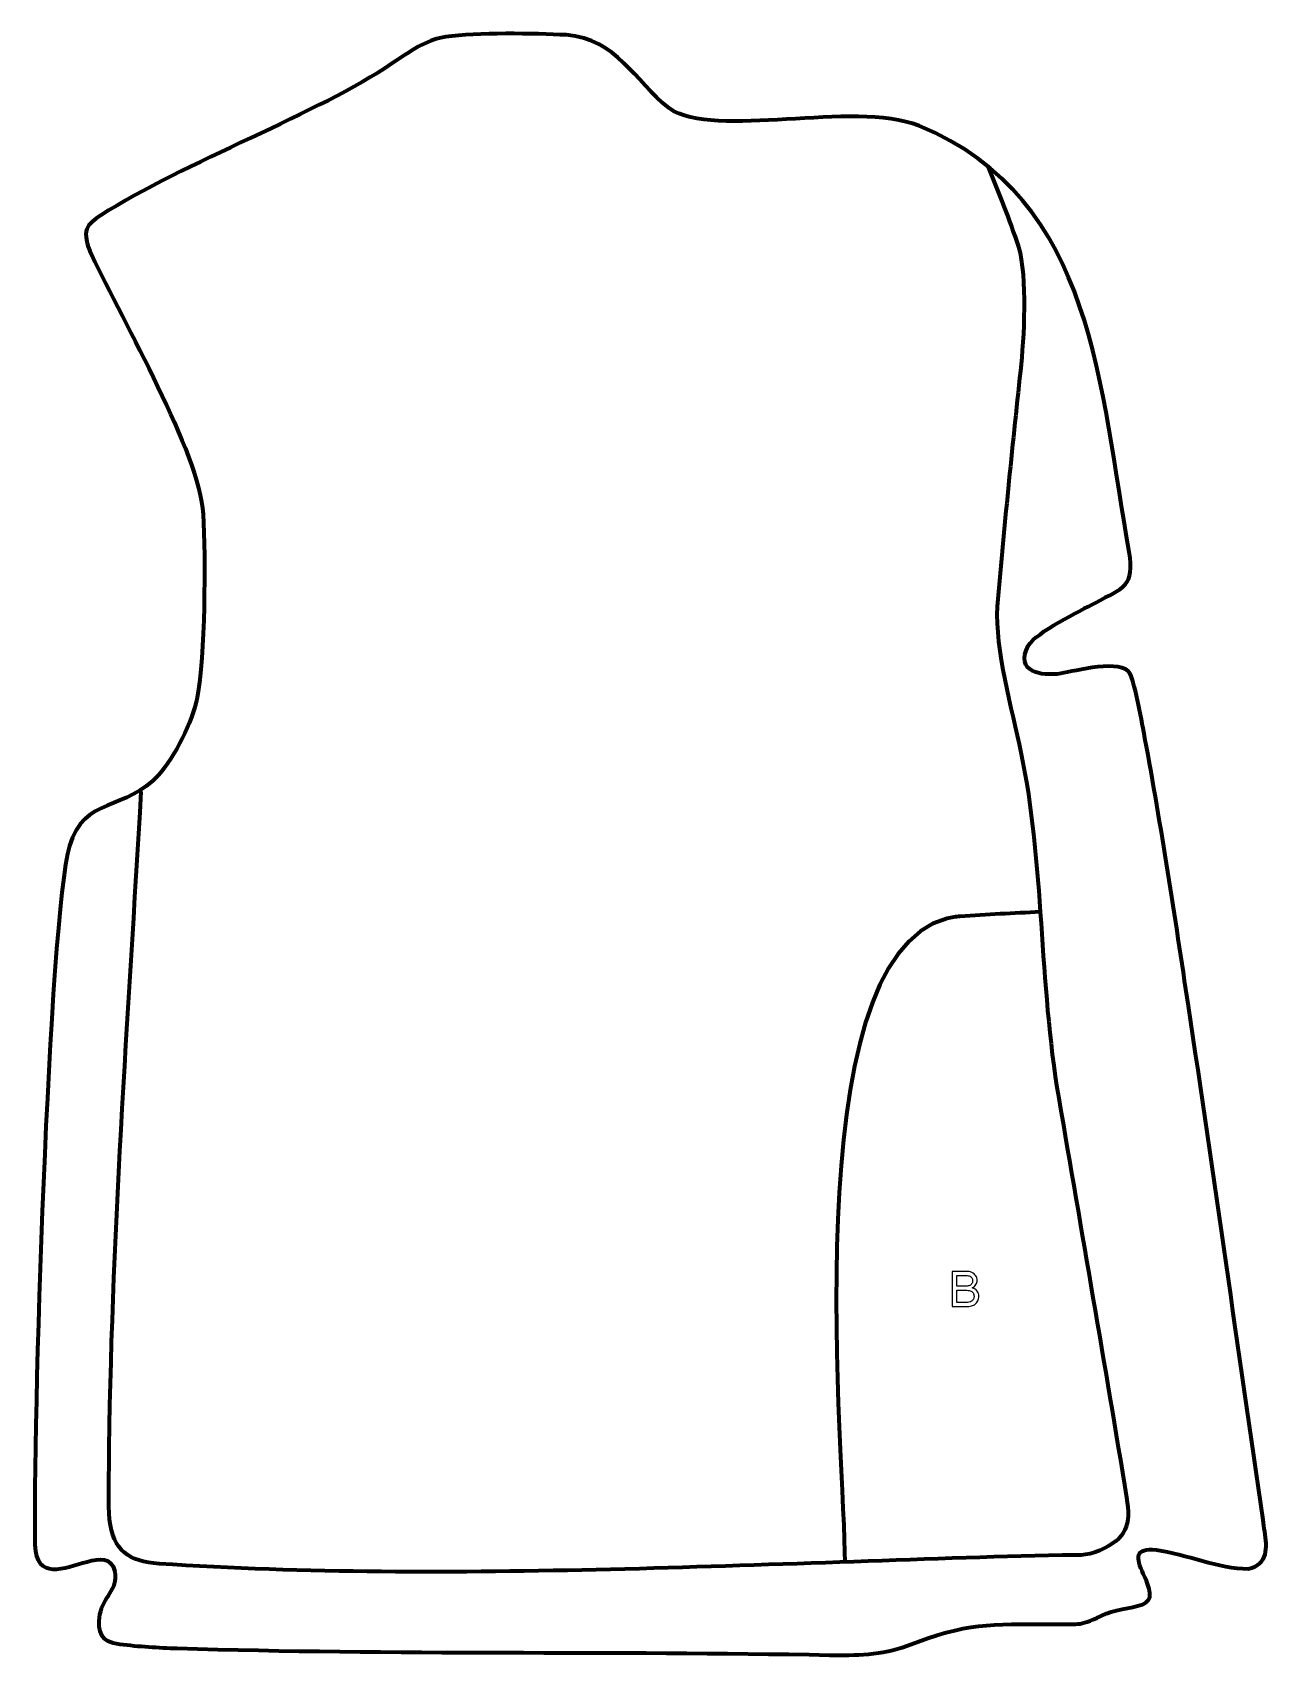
# Model space of a CAD drawing. Header units: millimetres. Extents: x 1292 to 1933, y -50 to 790.
import ezdxf

# ---------------------------------------------------------------- set-up
doc = ezdxf.new("R2010")
doc.units = ezdxf.units.MM
doc.header["$MEASUREMENT"] = 0
doc.layers.add('layer 2', color=7, linetype='Continuous')
doc.layers.add('layer 3', color=7, linetype='Continuous')

msp = doc.modelspace()

# ---------------------------------------------------------------- linework, layer by layer
at = {"layer": 'layer 2', "color": 140, "lineweight": 158}
for points, knots in [([(1787.1816, 721.0704), (1792.5055, 707.3676), (1798.5127, 693.1684), (1803.0811, 679.2548), (1803.0811, 679.2548), (1807.6625, 663.5886), (1805.8759, 631.7939), (1804.0572, 614.9869), (1804.0572, 614.9869), (1799.6924, 574.4682), (1795.4575, 533.553), (1791.9833, 492.9572), (1791.9833, 492.9572), (1790.8226, 470.7075), (1799.5754, 439.6904), (1804.2891, 417.3122), (1804.2891, 417.3122), (1816.3456, 360.0726), (1813.5339, 298.7172), (1823.8951, 238.1839), (1823.8951, 238.1839), (1835.6903, 169.2857), (1847.6365, 100.4129), (1859.0195, 31.4448), (1859.0195, 31.4448), (1861.3809, 17.1376), (1859.0559, 10.0668), (1845.1448, 3.9834), (1845.1448, 3.9834), (1837.5066, 0.6432), (1833.6569, 1.7449), (1825.6121, 1.5508), (1825.6121, 1.5508), (1675.9776, -2.0606), (1507.6558, -13.0918), (1358.037, -2.8935), (1358.037, -2.8935), (1342.232, -1.8161), (1334.4258, 3.8365), (1332.3594, 20.0394), (1332.3594, 20.0394), (1331.714, 28.7523), (1332.0286, 37.8549), (1332.1146, 46.6071), (1332.1146, 46.6071), (1333.1431, 163.2693), (1342.1555, 280.6583), (1348.7992, 397.169)], [0, 0, 0, 0, 0.07692308, 0.07692308, 0.07692308, 0.07692308, 0.15384615, 0.15384615, 0.15384615, 0.15384615, 0.23076923, 0.23076923, 0.23076923, 0.23076923, 0.30769231, 0.30769231, 0.30769231, 0.30769231, 0.38461538, 0.38461538, 0.38461538, 0.38461538, 0.46153846, 0.46153846, 0.46153846, 0.46153846, 0.53846154, 0.53846154, 0.53846154, 0.53846154, 0.61538462, 0.61538462, 0.61538462, 0.61538462, 0.69230769, 0.69230769, 0.69230769, 0.69230769, 0.76923077, 0.76923077, 0.76923077, 0.76923077, 0.84615385, 0.84615385, 0.84615385, 0.84615385, 1, 1, 1, 1]), ([(1814.3199, 334.7684), (1800.5752, 334.0167), (1786.6404, 333.417), (1772.928, 332.4289), (1772.928, 332.4289), (1770.6035, 332.2359), (1768.3598, 331.8595), (1766.1943, 331.3087), (1766.1943, 331.3087), (1685.4255, 310.7621), (1713.4793, 47.3936), (1713.0523, -2.01)], [0, 0, 0, 0, 0.25, 0.25, 0.25, 0.25, 0.5, 0.5, 0.5, 0.5, 1, 1, 1, 1])]:
    msp.add_open_spline(points, degree=3, knots=knots, dxfattribs=at)
at = {"layer": 'layer 2', "color": 142}
for points, knots in [([(1768.7777, 130.3435), (1768.7777, 130.3435), (1768.7777, 148.5299), (1768.7777, 148.5299), (1768.7777, 148.5299), (1768.7777, 148.5299), (1775.6018, 148.5299), (1775.6018, 148.5299), (1775.6018, 148.5299), (1776.9904, 148.5299), (1778.1037, 148.3479), (1778.9462, 147.9796), (1778.9462, 147.9796), (1779.7844, 147.6113), (1780.4405, 147.044), (1780.9147, 146.2778), (1780.9147, 146.2778), (1781.393, 145.5158), (1781.6301, 144.7157), (1781.6301, 143.8775), (1781.6301, 143.8775), (1781.6301, 143.1028), (1781.4184, 142.3704), (1780.9993, 141.6846), (1780.9993, 141.6846), (1780.5802, 140.9988), (1779.9452, 140.4442), (1779.0943, 140.0209), (1779.0943, 140.0209), (1780.195, 139.6992), (1781.0417, 139.1488), (1781.6301, 138.3699), (1781.6301, 138.3699), (1782.2228, 137.5952), (1782.5191, 136.6766), (1782.5191, 135.6182), (1782.5191, 135.6182), (1782.5191, 134.7631), (1782.3371, 133.9715), (1781.9772, 133.2391), (1781.9772, 133.2391), (1781.6174, 132.5067), (1781.1729, 131.9437), (1780.6437, 131.5458), (1780.6437, 131.5458), (1780.1146, 131.1521), (1779.4499, 130.8515), (1778.6541, 130.6483), (1778.6541, 130.6483), (1777.854, 130.4451), (1776.8761, 130.3435), (1775.7161, 130.3435), (1775.7161, 130.3435), (1775.7161, 130.3435), (1768.7777, 130.3435), (1768.7777, 130.3435)], [0, 0, 0, 0, 0.06666667, 0.06666667, 0.06666667, 0.06666667, 0.13333333, 0.13333333, 0.13333333, 0.13333333, 0.2, 0.2, 0.2, 0.2, 0.26666667, 0.26666667, 0.26666667, 0.26666667, 0.33333333, 0.33333333, 0.33333333, 0.33333333, 0.4, 0.4, 0.4, 0.4, 0.46666667, 0.46666667, 0.46666667, 0.46666667, 0.53333333, 0.53333333, 0.53333333, 0.53333333, 0.6, 0.6, 0.6, 0.6, 0.66666667, 0.66666667, 0.66666667, 0.66666667, 0.73333333, 0.73333333, 0.73333333, 0.73333333, 0.8, 0.8, 0.8, 0.8, 0.86666667, 0.86666667, 0.86666667, 0.86666667, 1, 1, 1, 1]), ([(1771.1907, 140.8845), (1771.1907, 140.8845), (1775.1235, 140.8845), (1775.1235, 140.8845), (1775.1235, 140.8845), (1776.1903, 140.8845), (1776.9565, 140.9565), (1777.4179, 141.0962), (1777.4179, 141.0962), (1778.0318, 141.2782), (1778.4932, 141.583), (1778.8022, 142.0063), (1778.8022, 142.0063), (1779.1113, 142.4297), (1779.2679, 142.9588), (1779.2679, 143.5981), (1779.2679, 143.5981), (1779.2679, 144.2034), (1779.124, 144.7368), (1778.8319, 145.194), (1778.8319, 145.194), (1778.544, 145.6555), (1778.1291, 145.973), (1777.5915, 146.1423), (1777.5915, 146.1423), (1777.0539, 146.3116), (1776.131, 146.3963), (1774.8271, 146.3963), (1774.8271, 146.3963), (1774.8271, 146.3963), (1771.1907, 146.3963), (1771.1907, 146.3963), (1771.1907, 146.3963), (1771.1907, 146.3963), (1771.1907, 140.8845), (1771.1907, 140.8845)], [0, 0, 0, 0, 0.1, 0.1, 0.1, 0.1, 0.2, 0.2, 0.2, 0.2, 0.3, 0.3, 0.3, 0.3, 0.4, 0.4, 0.4, 0.4, 0.5, 0.5, 0.5, 0.5, 0.6, 0.6, 0.6, 0.6, 0.7, 0.7, 0.7, 0.7, 0.8, 0.8, 0.8, 0.8, 1, 1, 1, 1]), ([(1771.1907, 132.4771), (1771.1907, 132.4771), (1775.7204, 132.4771), (1775.7204, 132.4771), (1775.7204, 132.4771), (1776.4993, 132.4771), (1777.0454, 132.5067), (1777.3629, 132.566), (1777.3629, 132.566), (1777.9132, 132.6634), (1778.3789, 132.8285), (1778.7514, 133.0613), (1778.7514, 133.0613), (1779.124, 133.2941), (1779.4288, 133.6328), (1779.6701, 134.0773), (1779.6701, 134.0773), (1779.9114, 134.5218), (1780.0299, 135.034), (1780.0299, 135.614), (1780.0299, 135.614), (1780.0299, 136.2956), (1779.8563, 136.884), (1779.505, 137.3878), (1779.505, 137.3878), (1779.1578, 137.8915), (1778.6752, 138.2429), (1778.0572, 138.4461), (1778.0572, 138.4461), (1777.4433, 138.6493), (1776.5543, 138.7509), (1775.3986, 138.7509), (1775.3986, 138.7509), (1775.3986, 138.7509), (1771.1907, 138.7509), (1771.1907, 138.7509), (1771.1907, 138.7509), (1771.1907, 138.7509), (1771.1907, 132.4771), (1771.1907, 132.4771)], [0, 0, 0, 0, 0.09090909, 0.09090909, 0.09090909, 0.09090909, 0.18181818, 0.18181818, 0.18181818, 0.18181818, 0.27272727, 0.27272727, 0.27272727, 0.27272727, 0.36363636, 0.36363636, 0.36363636, 0.36363636, 0.45454545, 0.45454545, 0.45454545, 0.45454545, 0.54545455, 0.54545455, 0.54545455, 0.54545455, 0.63636364, 0.63636364, 0.63636364, 0.63636364, 0.72727273, 0.72727273, 0.72727273, 0.72727273, 0.81818182, 0.81818182, 0.81818182, 0.81818182, 1, 1, 1, 1])]:
    msp.add_open_spline(points, degree=3, knots=knots, dxfattribs=at)
at = {"layer": 'layer 3', "color": 242, "lineweight": 158}
msp.add_open_spline([(1478.6075, 774.1862), (1491.3186, 782.8569), (1497.7422, 786.6934), (1506.4266, 787.9813), (1506.4266, 787.9813), (1522.2557, 790.3289), (1552.6783, 789.897), (1568.7638, 789.023), (1568.7638, 789.023), (1595.4095, 786.8313), (1603.634, 765.6066), (1622.0828, 751.0825), (1622.0828, 751.0825), (1646.2493, 734.547), (1717.0123, 755.4216), (1751.5474, 741.9671), (1751.5474, 741.9671), (1843.37, 704.4212), (1845.109, 604.127), (1860.4273, 521.3417), (1860.4273, 521.3417), (1863.2175, 503.2449), (1857.561, 502.8437), (1842.9559, 494.9007), (1842.9559, 494.9007), (1834.927, 490.5342), (1812.2705, 479.8196), (1808.139, 472.6582), (1808.139, 472.6582), (1800.9403, 459.0643), (1814.7478, 456.7028), (1825.0095, 458.2253), (1825.0095, 458.2253), (1832.1194, 459.5296), (1856.8709, 466.1086), (1860.7928, 458.1275), (1860.7928, 458.1275), (1863.6619, 452.2889), (1867.1369, 432.0749), (1868.5233, 424.6597), (1868.5233, 424.6597), (1877.1081, 378.9699), (1884.0895, 332.1608), (1891.0446, 286.1767), (1891.0446, 286.1767), (1904.47, 197.415), (1916.7315, 108.5836), (1929.6723, 19.7738), (1929.6723, 19.7738), (1929.9627, 17.7811), (1930.2551, 15.7887), (1930.5523, 13.797), (1930.5523, 13.797), (1931.7824, 5.3774), (1932.525, -3.1767), (1922.1407, -5.4744), (1922.1407, -5.4744), (1906.8334, -5.5475), (1889.5448, 2.2266), (1874.4314, 4.2357), (1874.4314, 4.2357), (1863.0486, 5.38), (1863.9589, 0.2615), (1867.6735, -8.1794), (1867.6735, -8.1794), (1869.4038, -12.1321), (1873.7325, -19.9377), (1869.0449, -23.072), (1869.0449, -23.072), (1864.7594, -25.9375), (1854.8006, -25.98), (1848.5805, -28.7616), (1848.5805, -28.7616), (1833.4904, -35.5578), (1836.8501, -34.0669), (1820.55, -34.1809), (1820.55, -34.1809), (1787.7885, -34.2393), (1776.6784, -33.2088), (1745.1634, -45.4454), (1745.1634, -45.4454), (1732.8593, -50.2226), (1718.197, -50.4699), (1705.1457, -50.2085), (1705.1457, -50.2085), (1592.8833, -47.9598), (1479.4165, -50.2194), (1367.416, -46.6978), (1367.416, -46.6978), (1357.467, -46.385), (1347.5102, -45.8299), (1337.6393, -44.5039), (1337.6393, -44.5039), (1327.5286, -43.1111), (1325.8582, -38.7475), (1327.2531, -29.2582), (1327.2531, -29.2582), (1328.7467, -20.1002), (1336.8443, -16.8144), (1335.145, -6.9126), (1335.145, -6.9126), (1332.9435, 0.7254), (1327.2902, -0.0591), (1320.7716, -1.8445), (1320.7716, -1.8445), (1308.8849, -5.1002), (1294.1477, -11.6853), (1293.7253, 6.8249), (1293.7253, 6.8249), (1292.4637, 62.1218), (1300.8614, 331.2308), (1311.6195, 368.9687), (1311.6195, 368.9687), (1318.8668, 394.3913), (1341.4385, 387.1827), (1357.7674, 405.6671), (1357.7674, 405.6671), (1366.3542, 415.3872), (1375.2253, 433.0946), (1377.7515, 445.8472), (1377.7515, 445.8472), (1381.838, 466.4771), (1382.1061, 518.4565), (1380.8561, 540.7081), (1380.8561, 540.7081), (1378.7266, 573.2922), (1339.6864, 639.7166), (1323.2026, 674.9615), (1323.2026, 674.9615), (1317.2016, 687.7925), (1320.7522, 690.9877), (1328.0274, 695.6566), (1328.0274, 695.6566), (1370.4771, 722.8993), (1441.8486, 749.1116), (1478.6075, 774.1862)], degree=3, knots=[0, 0, 0, 0, 0.02857143, 0.02857143, 0.02857143, 0.02857143, 0.05714286, 0.05714286, 0.05714286, 0.05714286, 0.08571429, 0.08571429, 0.08571429, 0.08571429, 0.11428571, 0.11428571, 0.11428571, 0.11428571, 0.14285714, 0.14285714, 0.14285714, 0.14285714, 0.17142857, 0.17142857, 0.17142857, 0.17142857, 0.2, 0.2, 0.2, 0.2, 0.22857143, 0.22857143, 0.22857143, 0.22857143, 0.25714286, 0.25714286, 0.25714286, 0.25714286, 0.28571429, 0.28571429, 0.28571429, 0.28571429, 0.31428571, 0.31428571, 0.31428571, 0.31428571, 0.34285714, 0.34285714, 0.34285714, 0.34285714, 0.37142857, 0.37142857, 0.37142857, 0.37142857, 0.4, 0.4, 0.4, 0.4, 0.42857143, 0.42857143, 0.42857143, 0.42857143, 0.45714286, 0.45714286, 0.45714286, 0.45714286, 0.48571429, 0.48571429, 0.48571429, 0.48571429, 0.51428571, 0.51428571, 0.51428571, 0.51428571, 0.54285714, 0.54285714, 0.54285714, 0.54285714, 0.57142857, 0.57142857, 0.57142857, 0.57142857, 0.6, 0.6, 0.6, 0.6, 0.62857143, 0.62857143, 0.62857143, 0.62857143, 0.65714286, 0.65714286, 0.65714286, 0.65714286, 0.68571429, 0.68571429, 0.68571429, 0.68571429, 0.71428571, 0.71428571, 0.71428571, 0.71428571, 0.74285714, 0.74285714, 0.74285714, 0.74285714, 0.77142857, 0.77142857, 0.77142857, 0.77142857, 0.8, 0.8, 0.8, 0.8, 0.82857143, 0.82857143, 0.82857143, 0.82857143, 0.85714286, 0.85714286, 0.85714286, 0.85714286, 0.88571429, 0.88571429, 0.88571429, 0.88571429, 0.91428571, 0.91428571, 0.91428571, 0.91428571, 0.94285714, 0.94285714, 0.94285714, 0.94285714, 1, 1, 1, 1], dxfattribs=at)

doc.saveas('drawing.dxf')
